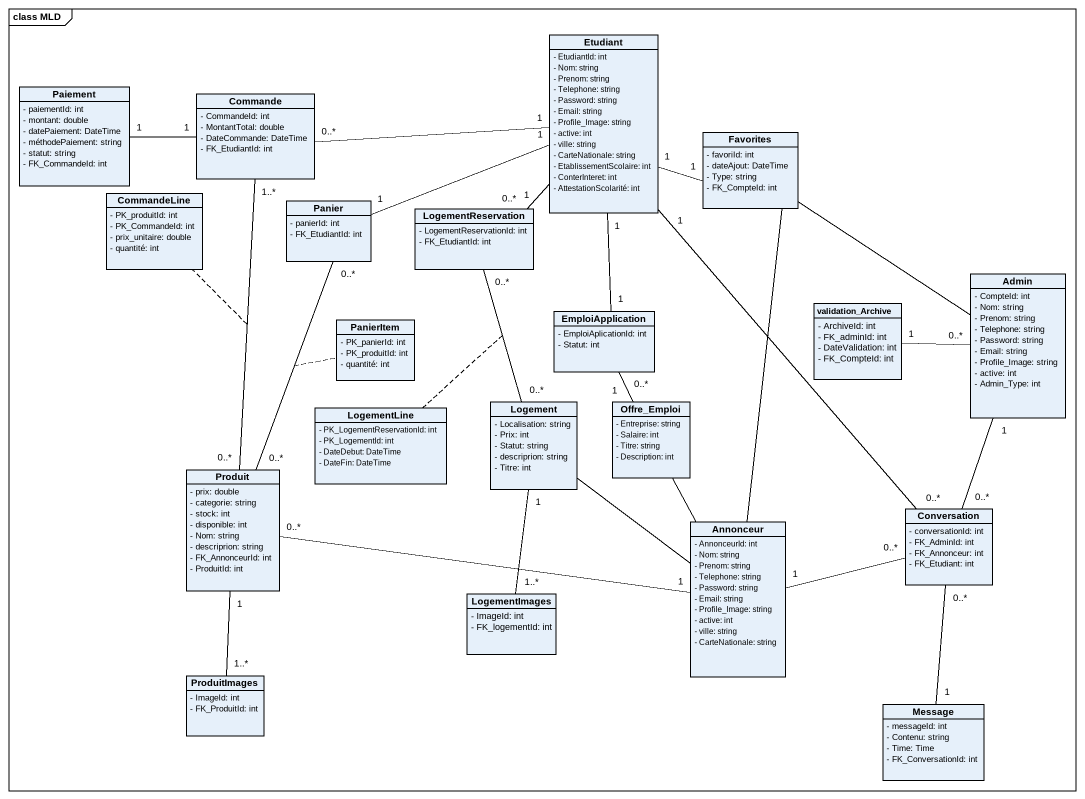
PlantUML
@startuml
mainframe class MLD
hide circle
hide empty members
skinparam classAttributeIconSize 0
class Etudiant {
  - EtudiantId: int
  - Nom: string
  - Prenom: string
  - Telephone: string
  - Password: string
  - Email: string
  - Profile_Image: string
  - active: int
  - ville: string
  - CarteNationale: string
  - EtablissementScolaire: int
  - ConterInteret: int
  - AttestationScolarité: int
}
class Paiement {
  - paiementId: int
  - montant: double
  - datePaiement: DateTime
  - méthodePaiement: string
  - statut: string
  - FK_CommandeId: int
}
class Commande {
  - CommandeId: int
  - MontantTotal: double
  - DateCommande: DateTime
  - FK_EtudiantId: int
}
class Favorites {
  - favoriId: int
  - dateAjout: DateTime
  - Type: string
  - FK_CompteId: int
}
class CommandeLine {
  - PK_produitId: int
  - PK_CommandeId: int
  - prix_unitaire: double
  - quantité: int
}
class Panier {
  - panierId: int
  - FK_EtudiantId: int
}
class LogementReservation {
  - LogementReservationId: int
  - FK_EtudiantId: int
}
class Admin {
  - CompteId: int
  - Nom: string
  - Prenom: string
  - Telephone: string
  - Password: string
  - Email: string
  - Profile_Image: string
  - active: int
  - Admin_Type: int
}
class PanierItem {
  - PK_panierId: int
  - PK_produitId: int
  - quantité: int
}
class EmploiApplication {
  - EmploiAplicationId: int
  - Statut: int
}
class validation_Archive {
  - ArchiveId: int
  - FK_adminId: int
  - DateValidation: int
  - FK_CompteId: int
}
class Logement {
  - Localisation: string
  - Prix: int
  - Statut: string
  - descriprion: string
  - Titre: int
}
class Offre_Emploi {
  - Entreprise: string
  - Salaire: int
  - Titre: string
  - Description: int
}
class LogementLine {
  - PK_LogementReservationId: int
  - PK_LogementId: int
  - DateDebut: DateTime
  - DateFin: DateTime
}
class Produit {
  - prix: double
  - categorie: string
  - stock: int
  - disponible: int
  - Nom: string
  - descriprion: string
  - FK_AnnonceurId: int
  - ProduitId: int
}
class Annonceur {
  - AnnonceurId: int
  - Nom: string
  - Prenom: string
  - Telephone: string
  - Password: string
  - Email: string
  - Profile_Image: string
  - active: int
  - ville: string
  - CarteNationale: string
}
class Conversation {
  - conversationId: int
  - FK_AdminId: int
  - FK_Annonceur: int
  - FK_Etudiant: int
}
class LogementImages {
  - ImageId: int
  - FK_logementId: int
}
class ProduitImages {
  - ImageId: int
  - FK_ProduitId: int
}
class Message {
  - messageId: int
  - Contenu: string
  - Time: Time
  - FK_ConversationId: int
}
Etudiant "1" -left- "1" Panier
Etudiant "1" -- "1" EmploiApplication
Etudiant "1" -- "0..*" Conversation
Paiement "1" -right- "1" Commande
Commande "0..*" -right- "1" Etudiant
Commande "1..*" -- "0..*" Produit
(Commande, Produit) .. CommandeLine
Favorites "1" -left- "1" Etudiant
Favorites -- Admin
Favorites -- Annonceur
Panier "0..*" -- "0..*" Produit
(Panier, Produit) .. PanierItem
LogementReservation "0..*" -up- "1" Etudiant
LogementReservation "0..*" -- "0..*" Logement
(LogementReservation, Logement) .. LogementLine
EmploiApplication "0..*" -- "1" Offre_Emploi
validation_Archive "1" -right- "0..*" Admin
Logement "1" -- "1..*" LogementImages
Offre_Emploi -- Annonceur
Annonceur -up- Logement
Annonceur "1" -left- "0..*" Produit
Annonceur "1" -right- "0..*" Conversation
Conversation "0..*" -up- "1" Admin
ProduitImages "1..*" -up- "1" Produit
Message "1" -up- "0..*" Conversation
@enduml
